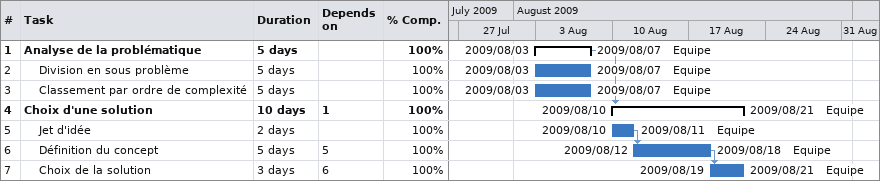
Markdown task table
| ID | Level | Task | Duration | Start | Finish | Predecessors | Resources | % complete |
|---|---|---|---|---|---|---|---|---|
| 1 | 1 | **Analyse de la problématique** | 5d | 2009-08-03 | 2009-08-07 |  | Equipe | 100 |
| 2 | 2 | Division en sous problème | 5d | 2009-08-03 | 2009-08-07 |  | Equipe | 100 |
| 3 | 2 | Classement par ordre de complexité | 5d | 2009-08-03 | 2009-08-07 |  | Equipe | 100 |
| 4 | 1 | **Choix d'une solution** | 10d | 2009-08-10 | 2009-08-21 | 1 | Equipe | 100 |
| 5 | 2 | Jet d'idée | 2d | 2009-08-10 | 2009-08-11 |  | Equipe | 100 |
| 6 | 2 | Définition du concept | 5d | 2009-08-12 | 2009-08-18 | 5 | Equipe | 100 |
| 7 | 2 | Choix de la solution | 3d | 2009-08-19 | 2009-08-21 | 6 | Equipe | 100 |
